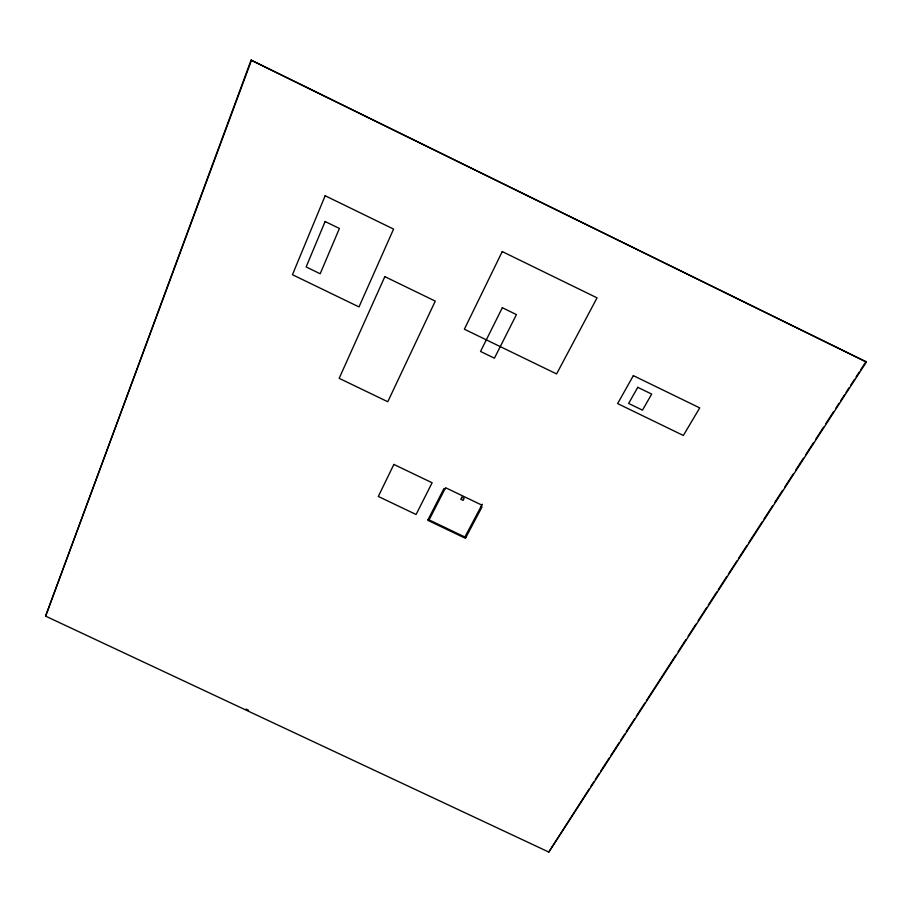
<?xml version="1.0" encoding="UTF-8"?>
<svg xmlns="http://www.w3.org/2000/svg" width="912" height="912" viewBox="0 0 912 912"><rect width="100%" height="100%" fill="white"/><g stroke="black" fill="none" stroke-linecap="round" stroke-linejoin="round"><path stroke-width="1.37" d="M548.807 852.059L866.4 361.984L251.096 60.135L45.6 616.136L548.807 852.059L589.141 789.005M251.587 59.941L45.6 616.136M429.107 519.897L445.569 487.715L481.81 505.088M464.903 537.008L482.243 504.233M590.68 786.611L593.78 781.835M595.331 779.441L599.195 773.479M600.746 771.085L609.25 757.952M610.801 755.558L619.316 742.425M620.855 740.031L624.731 734.057M626.27 731.675L634.786 718.531M636.337 716.148L644.841 703.004M646.391 700.621L675.792 655.238M678.118 651.647L685.847 639.711M688.172 636.12L695.913 624.184M698.227 620.593L706.743 607.46M708.293 605.066L716.798 591.934M718.348 589.54L726.853 576.407M728.403 574.024L736.919 560.88M738.458 558.497L746.974 545.353M748.524 542.971L762.443 521.47M763.994 519.076L772.51 505.943M774.824 502.352L782.564 490.417M784.89 486.837L793.394 473.693M795.72 470.113L803.449 458.166M805.775 454.586L813.515 442.639M815.83 439.06L823.57 427.112M825.896 423.533L833.625 411.586M835.951 408.006L839.04 403.229M840.59 400.835L844.455 394.862M846.005 392.479L849.106 387.703M850.645 385.309L854.521 379.335M856.072 376.952L859.161 372.176M860.711 369.782L866.126 361.426M246.001 709.091L248.577 710.3M444.862 489.094L443.916 488.627L427.739 520.285L465.405 538.297L482.038 506.912L481.091 506.456M428.161 519.452L465.838 537.464M251.096 60.135L866.4 361.984M325.162 195.749L292.444 274.706L358.997 306.922L393.574 229.083L325.162 195.749M325.117 221.525L306.124 266.942L320.18 273.76L339.401 228.467L325.117 221.525M384.83 276.632L339.173 378.332L387.782 401.736L435.263 301.12L384.83 276.632M393.87 464.436L378.309 496.447L416.089 514.505L432.117 482.767L393.87 464.436M502.25 251.575L464.368 329.209L556.594 373.931L597.052 297.859L502.25 251.575M502.33 307.72L480.533 351.451L494.429 358.188L516.443 314.583L502.33 307.72M461.848 497.234L460.777 499.274L463.068 500.369L464.128 498.328L461.848 497.234M633.35 375.63L617.629 403.594L683.35 435.469L699.732 407.903L633.35 375.63M637.762 387.326L628.63 403.446L642.481 410.161L651.681 394.087L637.762 387.326"/></g></svg>
